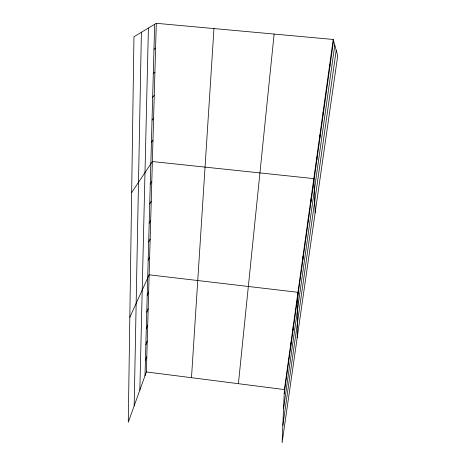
<?xml version="1.0" encoding="UTF-8"?>
<svg xmlns="http://www.w3.org/2000/svg" width="466" height="466" viewBox="0 0 466 466"><rect width="100%" height="100%" fill="white"/><g stroke="black" fill="none" stroke-linecap="round" stroke-linejoin="round"><path stroke-width="0.7" d="M302.941 259.585L302.952 256.434M300.384 277.893L300.419 274.608M297.186 337.763L297.949 292.31L149.143 274.812L129.828 317.299M134.173 405.834L141.396 32.282M295.467 313.094L295.543 309.558M139.847 390.071L148.409 28.059M145.008 375.753L154.66 24.29M293.102 330.015L293.201 326.369M156.302 23.3L133.963 36.767L128.278 422.208L146.376 371.938L156.302 23.3L333.207 39.459L337.722 55.71L282.105 442.7L284.388 389.57L333.207 39.459M290.796 346.512L290.918 342.76M288.547 362.595L288.687 358.75M286.357 378.287L286.514 374.349M191.491 377.699L213.97 28.566M238.411 383.693L274.113 34.065M284.219 393.595L333.54 40.653M283.567 408.717L334.798 45.19M282.85 425.376L336.219 50.287M145.427 360.451L146.813 356.723M145.858 344.77L147.256 341.141M146.295 328.705L147.71 325.169M146.749 312.232L148.176 308.801M147.215 295.339L148.654 292.019M148.176 260.226L149.644 257.156M148.677 241.976L150.163 239.035M149.196 223.231L150.693 220.435M149.72 203.974L151.234 201.329M150.268 184.192L151.794 181.705M131.662 192.575L152.37 161.539L313.804 178.612L315.173 212.618M151.415 142.293L152.976 140.167M152.027 120.094L153.599 118.166M152.656 97.225L154.246 95.513M153.302 73.657L154.91 72.172M153.966 49.361L155.597 48.109M146.376 371.938L284.388 389.57M329.718 64.465L330.01 65.922M326.34 88.703L326.584 90.404M323.06 112.207L323.27 114.129M319.886 135L320.055 137.144M316.798 157.129L316.932 159.471M310.979 198.877L311.049 201.58M308.23 218.589L308.271 221.449M305.556 237.765L305.574 240.782"/></g></svg>
